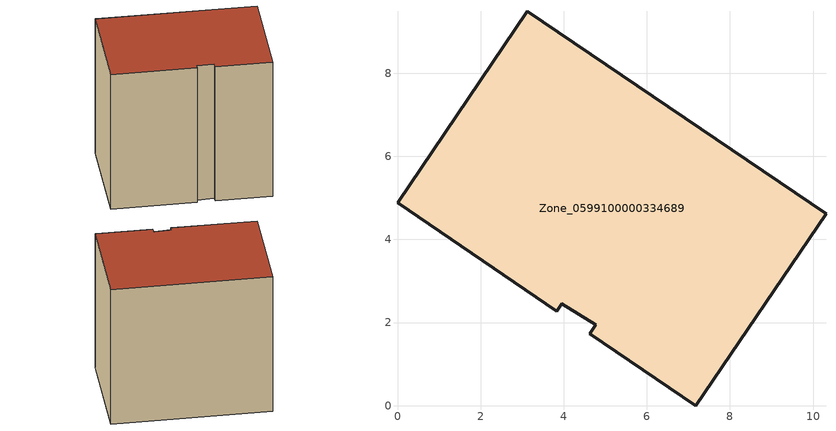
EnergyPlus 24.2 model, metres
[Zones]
Zone_0599100000334689
 floor ground (C_G): 4.77,1.95 3.95,2.45 3.83,2.28 0,4.88 3.12,9.49 10.31,4.62 7.18,0 4.63,1.74 z0.98
 wall outside (C_F): 7.18,0 10.31,4.62 3.12,9.49 0,4.88 3.83,2.28 3.95,2.45 4.77,1.95 4.63,1.74 7.18,0 z0.98:9.39
 roof outside (C_R): 3.95,2.45 4.77,1.95 4.63,1.74 7.18,0 10.31,4.62 3.12,9.49 0,4.88 3.83,2.28 z9.39
[BUILDING]
Pand.0599100000334689: North Axis=0; Terrain=City; Loads Convergence Tolerance Value=0.04; Temperature Convergence Tolerance Value=0.4; Solar Distribution=FullExterior; Maximum Number of Warmup Days=25; Minimum Number of Warmup Days=1
[Site:Location]
Rotterdam.The.Hague.AP_ZH_NLD Design_Conditions: Latitude=51.96; Longitude=4.45; Time Zone=1; Elevation=-4.5
[SITE:GROUNDTEMPERATURE:BUILDINGSURFACE]
18, 18, 18, 18, 18, 18, 18, 18, 18, 18, 18, 18
[MATERIAL] Thermal Absorptance=0.9; Solar Absorptance=0.7; Visible Absorptance=0.7
Name | Roughness | Thickness | Conductivity | Density | Specific Heat
G.TC.1975-1991 | MediumSmooth | 0.15 | 0.288461 | 540 | 1210
F.TC.1975-1991 | Rough | 0.3 | 0.230769 | 1920 | 840
R.TC.1975-1991 | MediumRough | 0.2 | 0.153846 | 1500 | 1000
[CONSTRUCTION]
C_G: G.TC.1975-1991
C_F: F.TC.1975-1991
C_R: R.TC.1975-1991
[ZONE]
Zone_0599100000334689: Type=1; Multiplier=1; Ceiling Height=Autocalculate; Volume=Autocalculate; Floor Area=autocalculate; Part of Total Floor Area=Yes
[ZONEINFILTRATION:DESIGNFLOWRATE]
Infil_Zone_0599100000334689: Zone or ZoneList or Space or SpaceList=Zone_0599100000334689; Schedule=AlwaysOn; Design Flow Rate Calculation Method=Flow/Area; Flow Rate per Floor Area=0.003; Constant Term Coefficient=1; Temperature Term Coefficient=0; Velocity Term Coefficient=0; Velocity Squared Term Coefficient=0
[HVACTEMPLATE:ZONE:IDEALLOADSAIRSYSTEM]
Zone_0599100000334689: Maximum Heating Supply Air Temperature=50; Minimum Cooling Supply Air Temperature=13; Maximum Heating Supply Air Humidity Ratio=0.0156; Minimum Cooling Supply Air Humidity Ratio=0.0077; Heating Limit=NoLimit; Cooling Limit=NoLimit; Dehumidification Control Type=ConstantSensibleHeatRatio; Cooling Sensible Heat Ratio=0.7; Dehumidification Setpoint=60; Humidification Control Type=None; Humidification Setpoint=30; Outdoor Air Method=None; Outdoor Air Flow Rate per Person=0.00944; Outdoor Air Flow Rate per Zone Floor Area=0; Outdoor Air Flow Rate per Zone=0; Demand Controlled Ventilation Type=None; Outdoor Air Economizer Type=NoEconomizer; Heat Recovery Type=None; Sensible Heat Recovery Effectiveness=0.7; Latent Heat Recovery Effectiveness=0.65
[ZONECONTROL:THERMOSTAT]
ThermostatControl_Zone_0599100000334689: Zone or ZoneList=Zone_0599100000334689; Control Type Schedule=DualSetpointControlType; Control 1=Thermostat_Zone_0599100000334689; Temperature Difference Between Cutout And Setpoint=0
[THERMOSTATSETPOINT:DUALSETPOINT]
Thermostat_Zone_0599100000334689: Heating Setpoint Temperature Schedule=HeatingSetpoint_Zone_0599100000334689; Cooling Setpoint Temperature Schedule=CoolingSetpoint_Zone_0599100000334689
[SCHEDULE:COMPACT]
HeatingSetpoint_Zone_0599100000334689: Through: 12/31, For: AllDays, Until: 24:00, 21
CoolingSetpoint_Zone_0599100000334689: Through: 12/31, For: AllDays, Until: 24:00, 24
DualSetpointControlType: Through: 12/31, For: AllDays, Until: 24:00, 4
AlwaysOn: Through: 12/31, For: AllDays, Until: 24:00, 1
